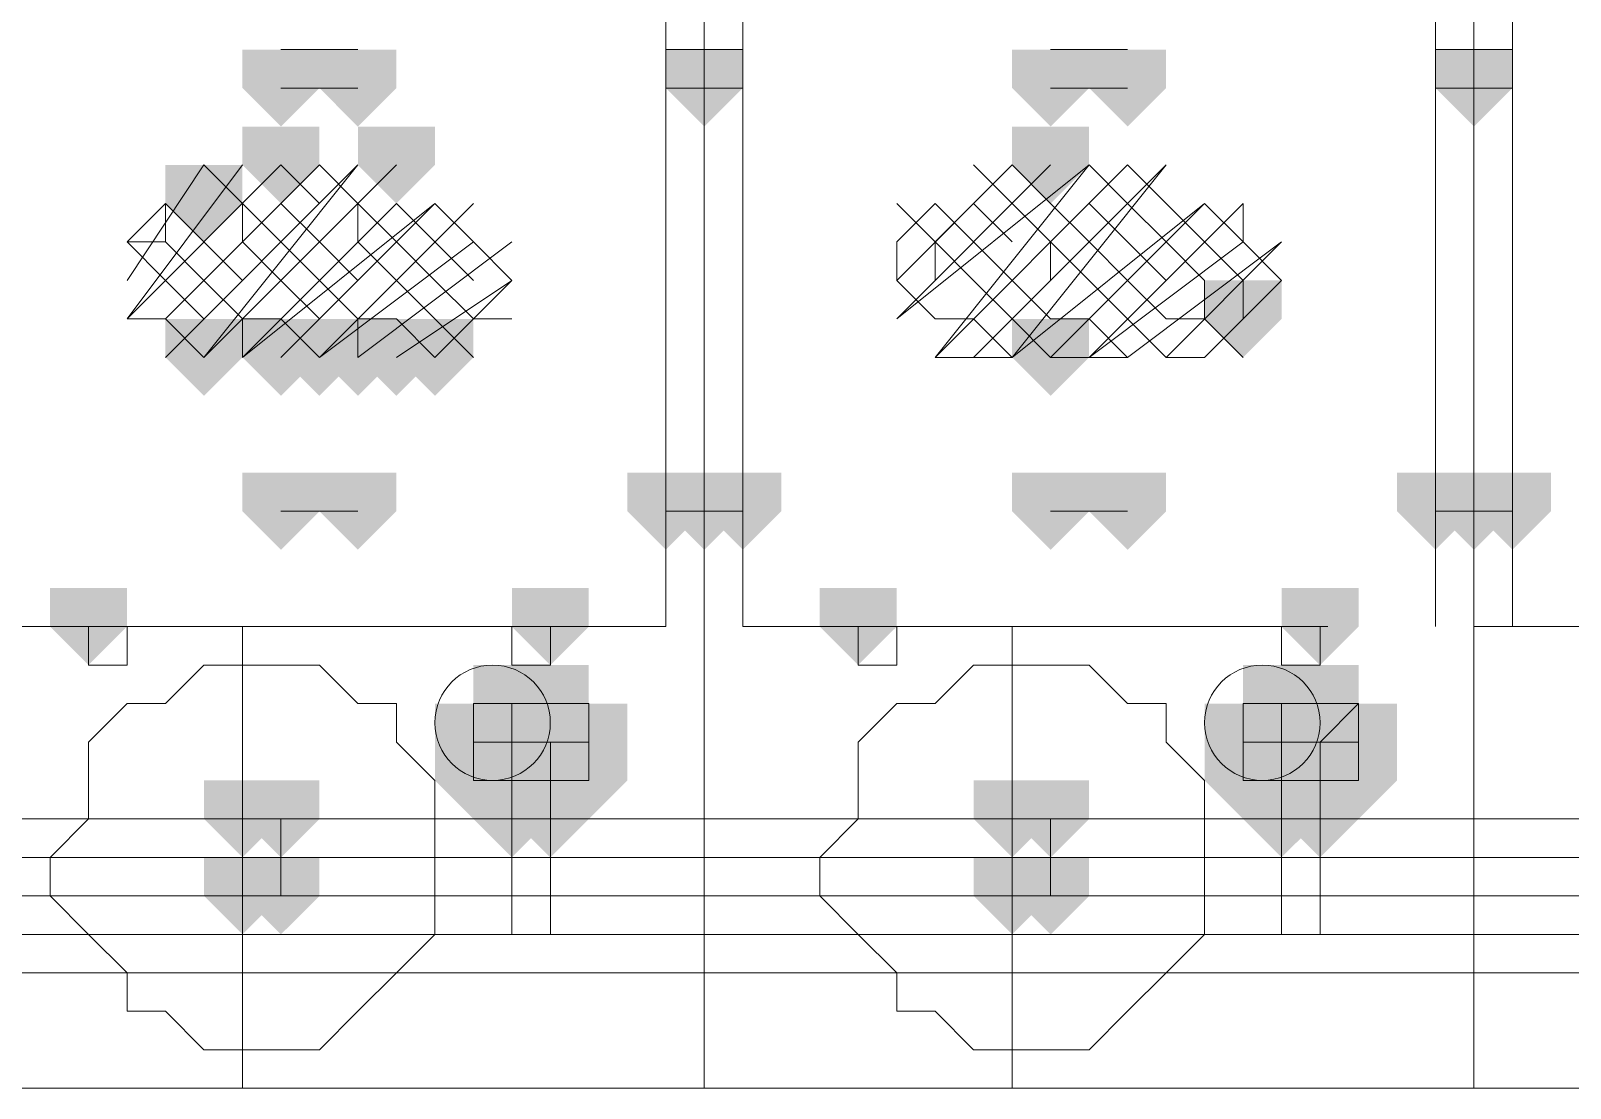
# Model space of a CAD drawing. Header units: millimetres. Extents: x 2315 to 4619, y 1334 to 1897.
# Drawn here: x 3806.066 to 3808.509, y 1525.449 to 1527.128 of the extents above; entities that cross this region are included whole.
import ezdxf

# ---------------------------------------------------------------- set-up
doc = ezdxf.new("R2010")
doc.units = ezdxf.units.MM
doc.linetypes.add('PDF_IMPORT', pattern=[1, 0.8, -0.2])
for name, color, linetype in [('PDF_3中心线层', 1, 'Continuous'), ('PDF_4虚线层', 2, 'Continuous'), ('PDF_5剖面线层', 2, 'Continuous'), ('PDF_剖面线层', 4, 'Continuous'), ('PDF_细实线层', 7, 'Continuous')]:
    doc.layers.add(name, color=color, linetype=linetype)

msp = doc.modelspace()

# ---------------------------------------------------------------- hatches: boundary and pattern name
at = {"layer": 'PDF_3中心线层', "transparency": 33554559}
for points in [[(3807.1349, 1527.0979), (3807.0738, 1527.0979), (3807.0738, 1527.0368), (3807.1349, 1526.9757), (3807.196, 1527.0368), (3807.196, 1527.0979)], [(3807.1349, 1527.0979), (3807.0738, 1527.0979), (3807.0738, 1527.0368), (3807.1349, 1526.9757), (3807.196, 1527.0368), (3807.196, 1527.0979)], [(3808.3565, 1527.0979), (3808.2954, 1527.0979), (3808.2954, 1527.0368), (3808.3565, 1526.9757), (3808.4176, 1527.0368), (3808.4176, 1527.0979)], [(3808.3565, 1527.0979), (3808.2954, 1527.0979), (3808.2954, 1527.0368), (3808.3565, 1526.9757), (3808.4176, 1527.0368), (3808.4176, 1527.0979)], [(3807.1349, 1526.426), (3807.0738, 1526.426), (3807.0738, 1526.3649), (3807.1349, 1526.3038), (3807.196, 1526.3649), (3807.196, 1526.426)], [(3807.1349, 1526.426), (3807.0738, 1526.426), (3807.0738, 1526.3649), (3807.1349, 1526.3038), (3807.196, 1526.3649), (3807.196, 1526.426)], [(3807.1349, 1526.426), (3807.0738, 1526.426), (3807.0738, 1526.3649), (3807.1349, 1526.3038), (3807.196, 1526.3649), (3807.196, 1526.426)], [(3807.1349, 1526.426), (3807.0738, 1526.426), (3807.0738, 1526.3649), (3807.1349, 1526.3038), (3807.196, 1526.3649), (3807.196, 1526.426)], [(3808.3565, 1526.426), (3808.2954, 1526.426), (3808.2954, 1526.3649), (3808.3565, 1526.3038), (3808.4176, 1526.3649), (3808.4176, 1526.426)], [(3808.3565, 1526.426), (3808.2954, 1526.426), (3808.2954, 1526.3649), (3808.3565, 1526.3038), (3808.4176, 1526.3649), (3808.4176, 1526.426)], [(3808.3565, 1526.426), (3808.2954, 1526.426), (3808.2954, 1526.3649), (3808.3565, 1526.3038), (3808.4176, 1526.3649), (3808.4176, 1526.426)], [(3808.3565, 1526.426), (3808.2954, 1526.426), (3808.2954, 1526.3649), (3808.3565, 1526.3038), (3808.4176, 1526.3649), (3808.4176, 1526.426)], [(3806.1576, 1526.2428), (3806.0965, 1526.2428), (3806.0965, 1526.1817), (3806.1576, 1526.1206), (3806.2187, 1526.1817), (3806.2187, 1526.2428)], [(3806.1576, 1526.2428), (3806.0965, 1526.2428), (3806.0965, 1526.1817), (3806.1576, 1526.1206), (3806.2187, 1526.1817), (3806.2187, 1526.2428)], [(3806.1576, 1526.2428), (3806.0965, 1526.2428), (3806.0965, 1526.1817), (3806.1576, 1526.1206), (3806.2187, 1526.1817), (3806.2187, 1526.2428)], [(3806.1576, 1526.2428), (3806.0965, 1526.2428), (3806.0965, 1526.1817), (3806.1576, 1526.1206), (3806.2187, 1526.1817), (3806.2187, 1526.2428)], [(3806.8906, 1526.2428), (3806.8295, 1526.2428), (3806.8295, 1526.1817), (3806.8906, 1526.1206), (3806.9516, 1526.1817), (3806.9516, 1526.2428)], [(3806.8906, 1526.2428), (3806.8295, 1526.2428), (3806.8295, 1526.1817), (3806.8906, 1526.1206), (3806.9516, 1526.1817), (3806.9516, 1526.2428)], [(3806.8906, 1526.2428), (3806.8295, 1526.2428), (3806.8295, 1526.1817), (3806.8906, 1526.1206), (3806.9516, 1526.1817), (3806.9516, 1526.2428)], [(3806.8906, 1526.2428), (3806.8295, 1526.2428), (3806.8295, 1526.1817), (3806.8906, 1526.1206), (3806.9516, 1526.1817), (3806.9516, 1526.2428)], [(3807.3792, 1526.2428), (3807.3181, 1526.2428), (3807.3181, 1526.1817), (3807.3792, 1526.1206), (3807.4403, 1526.1817), (3807.4403, 1526.2428)], [(3807.3792, 1526.2428), (3807.3181, 1526.2428), (3807.3181, 1526.1817), (3807.3792, 1526.1206), (3807.4403, 1526.1817), (3807.4403, 1526.2428)], [(3807.3792, 1526.2428), (3807.3181, 1526.2428), (3807.3181, 1526.1817), (3807.3792, 1526.1206), (3807.4403, 1526.1817), (3807.4403, 1526.2428)], [(3807.3792, 1526.2428), (3807.3181, 1526.2428), (3807.3181, 1526.1817), (3807.3792, 1526.1206), (3807.4403, 1526.1817), (3807.4403, 1526.2428)], [(3808.1122, 1526.2428), (3808.0511, 1526.2428), (3808.0511, 1526.1817), (3808.1122, 1526.1206), (3808.1733, 1526.1817), (3808.1733, 1526.2428)], [(3808.1122, 1526.2428), (3808.0511, 1526.2428), (3808.0511, 1526.1817), (3808.1122, 1526.1206), (3808.1733, 1526.1817), (3808.1733, 1526.2428)], [(3808.1122, 1526.2428), (3808.0511, 1526.2428), (3808.0511, 1526.1817), (3808.1122, 1526.1206), (3808.1733, 1526.1817), (3808.1733, 1526.2428)], [(3808.1122, 1526.2428), (3808.0511, 1526.2428), (3808.0511, 1526.1817), (3808.1122, 1526.1206), (3808.1733, 1526.1817), (3808.1733, 1526.2428)]]:
    msp.add_hatch(color=256, dxfattribs=at).paths.add_polyline_path(points)
at = {"layer": 'PDF_4虚线层', "transparency": 33554559}
for points in [[(3806.8295, 1526.0595), (3806.7684, 1526.0595), (3806.7684, 1525.9984), (3806.8295, 1525.9374), (3806.8906, 1525.9984), (3806.8906, 1526.0595)], [(3808.0511, 1526.0595), (3807.99, 1526.0595), (3807.99, 1525.9984), (3808.0511, 1525.9374), (3808.1122, 1525.9984), (3808.1122, 1526.0595)]]:
    msp.add_hatch(color=256, dxfattribs=at).paths.add_polyline_path(points)
at = {"layer": 'PDF_5剖面线层', "transparency": 33554559}
for points in [[(3806.463, 1526.9757), (3806.4019, 1526.9757), (3806.4019, 1526.9147), (3806.463, 1526.8536), (3806.5241, 1526.9147), (3806.5241, 1526.9757)], [(3806.6462, 1526.9757), (3806.5851, 1526.9757), (3806.5851, 1526.9147), (3806.6462, 1526.8536), (3806.7073, 1526.9147), (3806.7073, 1526.9757)], [(3807.6846, 1526.9757), (3807.6235, 1526.9757), (3807.6235, 1526.9147), (3807.6846, 1526.8536), (3807.7457, 1526.9147), (3807.7457, 1526.9757)], [(3806.3408, 1526.9147), (3806.2797, 1526.9147), (3806.2797, 1526.8536), (3806.3408, 1526.7925), (3806.4019, 1526.8536), (3806.4019, 1526.9147)], [(3807.99, 1526.7314), (3807.9289, 1526.7314), (3807.9289, 1526.6703), (3807.99, 1526.6092), (3808.0511, 1526.6703), (3808.0511, 1526.7314)], [(3806.3408, 1526.6703), (3806.2797, 1526.6703), (3806.2797, 1526.6092), (3806.3408, 1526.5482), (3806.4019, 1526.6092), (3806.4019, 1526.6703)], [(3806.463, 1526.6703), (3806.4019, 1526.6703), (3806.4019, 1526.6092), (3806.463, 1526.5482), (3806.5241, 1526.6092), (3806.5241, 1526.6703)], [(3806.5241, 1526.6703), (3806.463, 1526.6703), (3806.463, 1526.6092), (3806.5241, 1526.5482), (3806.5851, 1526.6092), (3806.5851, 1526.6703)], [(3806.5851, 1526.6703), (3806.5241, 1526.6703), (3806.5241, 1526.6092), (3806.5851, 1526.5482), (3806.6462, 1526.6092), (3806.6462, 1526.6703)], [(3806.6462, 1526.6703), (3806.5851, 1526.6703), (3806.5851, 1526.6092), (3806.6462, 1526.5482), (3806.7073, 1526.6092), (3806.7073, 1526.6703)], [(3806.7073, 1526.6703), (3806.6462, 1526.6703), (3806.6462, 1526.6092), (3806.7073, 1526.5482), (3806.7684, 1526.6092), (3806.7684, 1526.6703)], [(3807.6846, 1526.6703), (3807.6235, 1526.6703), (3807.6235, 1526.6092), (3807.6846, 1526.5482), (3807.7457, 1526.6092), (3807.7457, 1526.6703)]]:
    msp.add_hatch(color=256, dxfattribs=at).paths.add_polyline_path(points)
at = {"layer": 'PDF_细实线层', "transparency": 33554559}
for points in [[(3806.463, 1527.0979), (3806.4019, 1527.0979), (3806.4019, 1527.0368), (3806.463, 1526.9757), (3806.5241, 1527.0368), (3806.5241, 1527.0979)], [(3806.5851, 1527.0979), (3806.5241, 1527.0979), (3806.5241, 1527.0368), (3806.5851, 1526.9757), (3806.6462, 1527.0368), (3806.6462, 1527.0979)], [(3807.1349, 1527.0979), (3807.0738, 1527.0979), (3807.0738, 1527.0368), (3807.1349, 1526.9757), (3807.196, 1527.0368), (3807.196, 1527.0979)], [(3807.6846, 1527.0979), (3807.6235, 1527.0979), (3807.6235, 1527.0368), (3807.6846, 1526.9757), (3807.7457, 1527.0368), (3807.7457, 1527.0979)], [(3807.8068, 1527.0979), (3807.7457, 1527.0979), (3807.7457, 1527.0368), (3807.8068, 1526.9757), (3807.8679, 1527.0368), (3807.8679, 1527.0979)], [(3808.3565, 1527.0979), (3808.2954, 1527.0979), (3808.2954, 1527.0368), (3808.3565, 1526.9757), (3808.4176, 1527.0368), (3808.4176, 1527.0979)], [(3806.463, 1526.426), (3806.4019, 1526.426), (3806.4019, 1526.3649), (3806.463, 1526.3038), (3806.5241, 1526.3649), (3806.5241, 1526.426)], [(3806.5851, 1526.426), (3806.5241, 1526.426), (3806.5241, 1526.3649), (3806.5851, 1526.3038), (3806.6462, 1526.3649), (3806.6462, 1526.426)], [(3807.0738, 1526.426), (3807.0127, 1526.426), (3807.0127, 1526.3649), (3807.0738, 1526.3038), (3807.1349, 1526.3649), (3807.1349, 1526.426)], [(3807.0738, 1526.426), (3807.0127, 1526.426), (3807.0127, 1526.3649), (3807.0738, 1526.3038), (3807.1349, 1526.3649), (3807.1349, 1526.426)], [(3807.1349, 1526.426), (3807.0738, 1526.426), (3807.0738, 1526.3649), (3807.1349, 1526.3038), (3807.196, 1526.3649), (3807.196, 1526.426)], [(3807.196, 1526.426), (3807.1349, 1526.426), (3807.1349, 1526.3649), (3807.196, 1526.3038), (3807.257, 1526.3649), (3807.257, 1526.426)], [(3807.196, 1526.426), (3807.1349, 1526.426), (3807.1349, 1526.3649), (3807.196, 1526.3038), (3807.257, 1526.3649), (3807.257, 1526.426)], [(3807.6846, 1526.426), (3807.6235, 1526.426), (3807.6235, 1526.3649), (3807.6846, 1526.3038), (3807.7457, 1526.3649), (3807.7457, 1526.426)], [(3807.8068, 1526.426), (3807.7457, 1526.426), (3807.7457, 1526.3649), (3807.8068, 1526.3038), (3807.8679, 1526.3649), (3807.8679, 1526.426)], [(3808.2954, 1526.426), (3808.2343, 1526.426), (3808.2343, 1526.3649), (3808.2954, 1526.3038), (3808.3565, 1526.3649), (3808.3565, 1526.426)], [(3808.2954, 1526.426), (3808.2343, 1526.426), (3808.2343, 1526.3649), (3808.2954, 1526.3038), (3808.3565, 1526.3649), (3808.3565, 1526.426)], [(3808.3565, 1526.426), (3808.2954, 1526.426), (3808.2954, 1526.3649), (3808.3565, 1526.3038), (3808.4176, 1526.3649), (3808.4176, 1526.426)], [(3808.4176, 1526.426), (3808.3565, 1526.426), (3808.3565, 1526.3649), (3808.4176, 1526.3038), (3808.4787, 1526.3649), (3808.4787, 1526.426)], [(3808.4176, 1526.426), (3808.3565, 1526.426), (3808.3565, 1526.3649), (3808.4176, 1526.3038), (3808.4787, 1526.3649), (3808.4787, 1526.426)], [(3806.1576, 1526.2428), (3806.0965, 1526.2428), (3806.0965, 1526.1817), (3806.1576, 1526.1206), (3806.2187, 1526.1817), (3806.2187, 1526.2428)], [(3806.8906, 1526.2428), (3806.8295, 1526.2428), (3806.8295, 1526.1817), (3806.8906, 1526.1206), (3806.9516, 1526.1817), (3806.9516, 1526.2428)], [(3807.3792, 1526.2428), (3807.3181, 1526.2428), (3807.3181, 1526.1817), (3807.3792, 1526.1206), (3807.4403, 1526.1817), (3807.4403, 1526.2428)], [(3808.1122, 1526.2428), (3808.0511, 1526.2428), (3808.0511, 1526.1817), (3808.1122, 1526.1206), (3808.1733, 1526.1817), (3808.1733, 1526.2428)], [(3806.8295, 1526.1206), (3806.7684, 1526.1206), (3806.7684, 1526.0595), (3806.8295, 1525.9984), (3806.8906, 1526.0595), (3806.8906, 1526.1206)], [(3806.8295, 1526.1206), (3806.7684, 1526.1206), (3806.7684, 1526.0595), (3806.8295, 1525.9984), (3806.8906, 1526.0595), (3806.8906, 1526.1206)], [(3806.8295, 1526.1206), (3806.7684, 1526.1206), (3806.7684, 1526.0595), (3806.8295, 1525.9984), (3806.8906, 1526.0595), (3806.8906, 1526.1206)], [(3806.8295, 1526.1206), (3806.7684, 1526.1206), (3806.7684, 1526.0595), (3806.8295, 1525.9984), (3806.8906, 1526.0595), (3806.8906, 1526.1206)], [(3806.8906, 1526.1206), (3806.8295, 1526.1206), (3806.8295, 1526.0595), (3806.8906, 1525.9984), (3806.9516, 1526.0595), (3806.9516, 1526.1206)], [(3808.0511, 1526.1206), (3807.99, 1526.1206), (3807.99, 1526.0595), (3808.0511, 1525.9984), (3808.1122, 1526.0595), (3808.1122, 1526.1206)], [(3808.0511, 1526.1206), (3807.99, 1526.1206), (3807.99, 1526.0595), (3808.0511, 1525.9984), (3808.1122, 1526.0595), (3808.1122, 1526.1206)], [(3808.0511, 1526.1206), (3807.99, 1526.1206), (3807.99, 1526.0595), (3808.0511, 1525.9984), (3808.1122, 1526.0595), (3808.1122, 1526.1206)], [(3808.0511, 1526.1206), (3807.99, 1526.1206), (3807.99, 1526.0595), (3808.0511, 1525.9984), (3808.1122, 1526.0595), (3808.1122, 1526.1206)], [(3808.1122, 1526.1206), (3808.0511, 1526.1206), (3808.0511, 1526.0595), (3808.1122, 1525.9984), (3808.1733, 1526.0595), (3808.1733, 1526.1206)], [(3806.7684, 1526.0595), (3806.7073, 1526.0595), (3806.7073, 1525.9984), (3806.7684, 1525.9374), (3806.8295, 1525.9984), (3806.8295, 1526.0595)], [(3806.7684, 1526.0595), (3806.7073, 1526.0595), (3806.7073, 1525.9984), (3806.7684, 1525.9374), (3806.8295, 1525.9984), (3806.8295, 1526.0595)], [(3806.7684, 1526.0595), (3806.7073, 1526.0595), (3806.7073, 1525.9984), (3806.7684, 1525.9374), (3806.8295, 1525.9984), (3806.8295, 1526.0595)], [(3806.7684, 1526.0595), (3806.7073, 1526.0595), (3806.7073, 1525.9984), (3806.7684, 1525.9374), (3806.8295, 1525.9984), (3806.8295, 1526.0595)], [(3806.7684, 1526.0595), (3806.7073, 1526.0595), (3806.7073, 1525.9984), (3806.7684, 1525.9374), (3806.8295, 1525.9984), (3806.8295, 1526.0595)], [(3806.8295, 1526.0595), (3806.7684, 1526.0595), (3806.7684, 1525.9984), (3806.8295, 1525.9374), (3806.8906, 1525.9984), (3806.8906, 1526.0595)], [(3806.8295, 1526.0595), (3806.7684, 1526.0595), (3806.7684, 1525.9984), (3806.8295, 1525.9374), (3806.8906, 1525.9984), (3806.8906, 1526.0595)], [(3806.8295, 1526.0595), (3806.7684, 1526.0595), (3806.7684, 1525.9984), (3806.8295, 1525.9374), (3806.8906, 1525.9984), (3806.8906, 1526.0595)], [(3806.8295, 1526.0595), (3806.7684, 1526.0595), (3806.7684, 1525.9984), (3806.8295, 1525.9374), (3806.8906, 1525.9984), (3806.8906, 1526.0595)], [(3806.8906, 1526.0595), (3806.8295, 1526.0595), (3806.8295, 1525.9984), (3806.8906, 1525.9374), (3806.9516, 1525.9984), (3806.9516, 1526.0595)], [(3806.9516, 1526.0595), (3806.8906, 1526.0595), (3806.8906, 1525.9984), (3806.9516, 1525.9374), (3807.0127, 1525.9984), (3807.0127, 1526.0595)], [(3806.9516, 1526.0595), (3806.8906, 1526.0595), (3806.8906, 1525.9984), (3806.9516, 1525.9374), (3807.0127, 1525.9984), (3807.0127, 1526.0595)], [(3806.9516, 1526.0595), (3806.8906, 1526.0595), (3806.8906, 1525.9984), (3806.9516, 1525.9374), (3807.0127, 1525.9984), (3807.0127, 1526.0595)], [(3806.9516, 1526.0595), (3806.8906, 1526.0595), (3806.8906, 1525.9984), (3806.9516, 1525.9374), (3807.0127, 1525.9984), (3807.0127, 1526.0595)], [(3806.9516, 1526.0595), (3806.8906, 1526.0595), (3806.8906, 1525.9984), (3806.9516, 1525.9374), (3807.0127, 1525.9984), (3807.0127, 1526.0595)], [(3807.99, 1526.0595), (3807.9289, 1526.0595), (3807.9289, 1525.9984), (3807.99, 1525.9374), (3808.0511, 1525.9984), (3808.0511, 1526.0595)], [(3807.99, 1526.0595), (3807.9289, 1526.0595), (3807.9289, 1525.9984), (3807.99, 1525.9374), (3808.0511, 1525.9984), (3808.0511, 1526.0595)], [(3807.99, 1526.0595), (3807.9289, 1526.0595), (3807.9289, 1525.9984), (3807.99, 1525.9374), (3808.0511, 1525.9984), (3808.0511, 1526.0595)], [(3807.99, 1526.0595), (3807.9289, 1526.0595), (3807.9289, 1525.9984), (3807.99, 1525.9374), (3808.0511, 1525.9984), (3808.0511, 1526.0595)], [(3807.99, 1526.0595), (3807.9289, 1526.0595), (3807.9289, 1525.9984), (3807.99, 1525.9374), (3808.0511, 1525.9984), (3808.0511, 1526.0595)], [(3808.0511, 1526.0595), (3807.99, 1526.0595), (3807.99, 1525.9984), (3808.0511, 1525.9374), (3808.1122, 1525.9984), (3808.1122, 1526.0595)], [(3808.0511, 1526.0595), (3807.99, 1526.0595), (3807.99, 1525.9984), (3808.0511, 1525.9374), (3808.1122, 1525.9984), (3808.1122, 1526.0595)], [(3808.0511, 1526.0595), (3807.99, 1526.0595), (3807.99, 1525.9984), (3808.0511, 1525.9374), (3808.1122, 1525.9984), (3808.1122, 1526.0595)], [(3808.0511, 1526.0595), (3807.99, 1526.0595), (3807.99, 1525.9984), (3808.0511, 1525.9374), (3808.1122, 1525.9984), (3808.1122, 1526.0595)], [(3808.1122, 1526.0595), (3808.0511, 1526.0595), (3808.0511, 1525.9984), (3808.1122, 1525.9374), (3808.1733, 1525.9984), (3808.1733, 1526.0595)], [(3808.1122, 1526.0595), (3808.0511, 1526.0595), (3808.0511, 1525.9984), (3808.1122, 1525.9374), (3808.1733, 1525.9984), (3808.1733, 1526.0595)], [(3808.1733, 1526.0595), (3808.1122, 1526.0595), (3808.1122, 1525.9984), (3808.1733, 1525.9374), (3808.2343, 1525.9984), (3808.2343, 1526.0595)], [(3808.1733, 1526.0595), (3808.1122, 1526.0595), (3808.1122, 1525.9984), (3808.1733, 1525.9374), (3808.2343, 1525.9984), (3808.2343, 1526.0595)], [(3808.1733, 1526.0595), (3808.1122, 1526.0595), (3808.1122, 1525.9984), (3808.1733, 1525.9374), (3808.2343, 1525.9984), (3808.2343, 1526.0595)], [(3806.7684, 1525.9984), (3806.7073, 1525.9984), (3806.7073, 1525.9374), (3806.7684, 1525.8763), (3806.8295, 1525.9374), (3806.8295, 1525.9984)], [(3806.7684, 1525.9984), (3806.7073, 1525.9984), (3806.7073, 1525.9374), (3806.7684, 1525.8763), (3806.8295, 1525.9374), (3806.8295, 1525.9984)], [(3806.7684, 1525.9984), (3806.7073, 1525.9984), (3806.7073, 1525.9374), (3806.7684, 1525.8763), (3806.8295, 1525.9374), (3806.8295, 1525.9984)], [(3806.7684, 1525.9984), (3806.7073, 1525.9984), (3806.7073, 1525.9374), (3806.7684, 1525.8763), (3806.8295, 1525.9374), (3806.8295, 1525.9984)], [(3806.7684, 1525.9984), (3806.7073, 1525.9984), (3806.7073, 1525.9374), (3806.7684, 1525.8763), (3806.8295, 1525.9374), (3806.8295, 1525.9984)], [(3806.7684, 1525.9984), (3806.7073, 1525.9984), (3806.7073, 1525.9374), (3806.7684, 1525.8763), (3806.8295, 1525.9374), (3806.8295, 1525.9984)], [(3806.7684, 1525.9984), (3806.7073, 1525.9984), (3806.7073, 1525.9374), (3806.7684, 1525.8763), (3806.8295, 1525.9374), (3806.8295, 1525.9984)], [(3806.8295, 1525.9984), (3806.7684, 1525.9984), (3806.7684, 1525.9374), (3806.8295, 1525.8763), (3806.8906, 1525.9374), (3806.8906, 1525.9984)], [(3806.8295, 1525.9984), (3806.7684, 1525.9984), (3806.7684, 1525.9374), (3806.8295, 1525.8763), (3806.8906, 1525.9374), (3806.8906, 1525.9984)], [(3806.8295, 1525.9984), (3806.7684, 1525.9984), (3806.7684, 1525.9374), (3806.8295, 1525.8763), (3806.8906, 1525.9374), (3806.8906, 1525.9984)], [(3806.8906, 1525.9984), (3806.8295, 1525.9984), (3806.8295, 1525.9374), (3806.8906, 1525.8763), (3806.9516, 1525.9374), (3806.9516, 1525.9984)], [(3806.9516, 1525.9984), (3806.8906, 1525.9984), (3806.8906, 1525.9374), (3806.9516, 1525.8763), (3807.0127, 1525.9374), (3807.0127, 1525.9984)], [(3806.9516, 1525.9984), (3806.8906, 1525.9984), (3806.8906, 1525.9374), (3806.9516, 1525.8763), (3807.0127, 1525.9374), (3807.0127, 1525.9984)], [(3806.9516, 1525.9984), (3806.8906, 1525.9984), (3806.8906, 1525.9374), (3806.9516, 1525.8763), (3807.0127, 1525.9374), (3807.0127, 1525.9984)], [(3806.9516, 1525.9984), (3806.8906, 1525.9984), (3806.8906, 1525.9374), (3806.9516, 1525.8763), (3807.0127, 1525.9374), (3807.0127, 1525.9984)], [(3806.9516, 1525.9984), (3806.8906, 1525.9984), (3806.8906, 1525.9374), (3806.9516, 1525.8763), (3807.0127, 1525.9374), (3807.0127, 1525.9984)], [(3806.9516, 1525.9984), (3806.8906, 1525.9984), (3806.8906, 1525.9374), (3806.9516, 1525.8763), (3807.0127, 1525.9374), (3807.0127, 1525.9984)], [(3806.9516, 1525.9984), (3806.8906, 1525.9984), (3806.8906, 1525.9374), (3806.9516, 1525.8763), (3807.0127, 1525.9374), (3807.0127, 1525.9984)], [(3807.99, 1525.9984), (3807.9289, 1525.9984), (3807.9289, 1525.9374), (3807.99, 1525.8763), (3808.0511, 1525.9374), (3808.0511, 1525.9984)], [(3807.99, 1525.9984), (3807.9289, 1525.9984), (3807.9289, 1525.9374), (3807.99, 1525.8763), (3808.0511, 1525.9374), (3808.0511, 1525.9984)], [(3807.99, 1525.9984), (3807.9289, 1525.9984), (3807.9289, 1525.9374), (3807.99, 1525.8763), (3808.0511, 1525.9374), (3808.0511, 1525.9984)], [(3807.99, 1525.9984), (3807.9289, 1525.9984), (3807.9289, 1525.9374), (3807.99, 1525.8763), (3808.0511, 1525.9374), (3808.0511, 1525.9984)], [(3807.99, 1525.9984), (3807.9289, 1525.9984), (3807.9289, 1525.9374), (3807.99, 1525.8763), (3808.0511, 1525.9374), (3808.0511, 1525.9984)], [(3807.99, 1525.9984), (3807.9289, 1525.9984), (3807.9289, 1525.9374), (3807.99, 1525.8763), (3808.0511, 1525.9374), (3808.0511, 1525.9984)], [(3807.99, 1525.9984), (3807.9289, 1525.9984), (3807.9289, 1525.9374), (3807.99, 1525.8763), (3808.0511, 1525.9374), (3808.0511, 1525.9984)], [(3808.0511, 1525.9984), (3807.99, 1525.9984), (3807.99, 1525.9374), (3808.0511, 1525.8763), (3808.1122, 1525.9374), (3808.1122, 1525.9984)], [(3808.0511, 1525.9984), (3807.99, 1525.9984), (3807.99, 1525.9374), (3808.0511, 1525.8763), (3808.1122, 1525.9374), (3808.1122, 1525.9984)], [(3808.0511, 1525.9984), (3807.99, 1525.9984), (3807.99, 1525.9374), (3808.0511, 1525.8763), (3808.1122, 1525.9374), (3808.1122, 1525.9984)], [(3808.1122, 1525.9984), (3808.0511, 1525.9984), (3808.0511, 1525.9374), (3808.1122, 1525.8763), (3808.1733, 1525.9374), (3808.1733, 1525.9984)], [(3808.1122, 1525.9984), (3808.0511, 1525.9984), (3808.0511, 1525.9374), (3808.1122, 1525.8763), (3808.1733, 1525.9374), (3808.1733, 1525.9984)], [(3808.1733, 1525.9984), (3808.1122, 1525.9984), (3808.1122, 1525.9374), (3808.1733, 1525.8763), (3808.2343, 1525.9374), (3808.2343, 1525.9984)], [(3808.1733, 1525.9984), (3808.1122, 1525.9984), (3808.1122, 1525.9374), (3808.1733, 1525.8763), (3808.2343, 1525.9374), (3808.2343, 1525.9984)], [(3808.1733, 1525.9984), (3808.1122, 1525.9984), (3808.1122, 1525.9374), (3808.1733, 1525.8763), (3808.2343, 1525.9374), (3808.2343, 1525.9984)], [(3808.1733, 1525.9984), (3808.1122, 1525.9984), (3808.1122, 1525.9374), (3808.1733, 1525.8763), (3808.2343, 1525.9374), (3808.2343, 1525.9984)], [(3806.4019, 1525.9374), (3806.3408, 1525.9374), (3806.3408, 1525.8763), (3806.4019, 1525.8152), (3806.463, 1525.8763), (3806.463, 1525.9374)], [(3806.463, 1525.9374), (3806.4019, 1525.9374), (3806.4019, 1525.8763), (3806.463, 1525.8152), (3806.5241, 1525.8763), (3806.5241, 1525.9374)], [(3806.8295, 1525.9374), (3806.7684, 1525.9374), (3806.7684, 1525.8763), (3806.8295, 1525.8152), (3806.8906, 1525.8763), (3806.8906, 1525.9374)], [(3806.8295, 1525.9374), (3806.7684, 1525.9374), (3806.7684, 1525.8763), (3806.8295, 1525.8152), (3806.8906, 1525.8763), (3806.8906, 1525.9374)], [(3806.8295, 1525.9374), (3806.7684, 1525.9374), (3806.7684, 1525.8763), (3806.8295, 1525.8152), (3806.8906, 1525.8763), (3806.8906, 1525.9374)], [(3806.8906, 1525.9374), (3806.8295, 1525.9374), (3806.8295, 1525.8763), (3806.8906, 1525.8152), (3806.9516, 1525.8763), (3806.9516, 1525.9374)], [(3807.6235, 1525.9374), (3807.5624, 1525.9374), (3807.5624, 1525.8763), (3807.6235, 1525.8152), (3807.6846, 1525.8763), (3807.6846, 1525.9374)], [(3807.6846, 1525.9374), (3807.6235, 1525.9374), (3807.6235, 1525.8763), (3807.6846, 1525.8152), (3807.7457, 1525.8763), (3807.7457, 1525.9374)], [(3808.0511, 1525.9374), (3807.99, 1525.9374), (3807.99, 1525.8763), (3808.0511, 1525.8152), (3808.1122, 1525.8763), (3808.1122, 1525.9374)], [(3808.0511, 1525.9374), (3807.99, 1525.9374), (3807.99, 1525.8763), (3808.0511, 1525.8152), (3808.1122, 1525.8763), (3808.1122, 1525.9374)], [(3808.0511, 1525.9374), (3807.99, 1525.9374), (3807.99, 1525.8763), (3808.0511, 1525.8152), (3808.1122, 1525.8763), (3808.1122, 1525.9374)], [(3808.1122, 1525.9374), (3808.0511, 1525.9374), (3808.0511, 1525.8763), (3808.1122, 1525.8152), (3808.1733, 1525.8763), (3808.1733, 1525.9374)], [(3806.4019, 1525.8152), (3806.3408, 1525.8152), (3806.3408, 1525.7541), (3806.4019, 1525.693), (3806.463, 1525.7541), (3806.463, 1525.8152)], [(3806.463, 1525.8152), (3806.4019, 1525.8152), (3806.4019, 1525.7541), (3806.463, 1525.693), (3806.5241, 1525.7541), (3806.5241, 1525.8152)], [(3807.6235, 1525.8152), (3807.5624, 1525.8152), (3807.5624, 1525.7541), (3807.6235, 1525.693), (3807.6846, 1525.7541), (3807.6846, 1525.8152)], [(3807.6846, 1525.8152), (3807.6235, 1525.8152), (3807.6235, 1525.7541), (3807.6846, 1525.693), (3807.7457, 1525.7541), (3807.7457, 1525.8152)]]:
    msp.add_hatch(color=256, dxfattribs=at).paths.add_polyline_path(points)

# ---------------------------------------------------------------- linework, layer by layer
at = {"layer": 'PDF_3中心线层', "lineweight": 18}
for points in [[(3807.1349, 1527.0979), (3807.1349, 1527.0368)], [(3808.3565, 1527.0979), (3808.3565, 1527.0368)], [(3806.8295, 1526.0595), (3806.7684, 1526.0595), (3806.7684, 1525.9984), (3806.7684, 1525.9374), (3806.8295, 1525.9374), (3806.8295, 1525.8763), (3806.8906, 1525.8763), (3806.8906, 1525.9374), (3806.9516, 1525.9374), (3806.9516, 1525.9984), (3806.9516, 1526.0595), (3806.8906, 1526.0595)], [(3808.0511, 1526.0595), (3807.99, 1526.0595), (3807.99, 1525.9984), (3807.99, 1525.9374), (3808.0511, 1525.9374), (3808.0511, 1525.8763), (3808.1122, 1525.8763), (3808.1122, 1525.9374), (3808.1733, 1525.9374), (3808.1733, 1525.9984), (3808.1733, 1526.0595), (3808.1122, 1526.0595)], [(3806.4019, 1525.8763), (3806.463, 1525.8763), (3806.463, 1525.7541), (3806.4019, 1525.7541)], [(3807.6235, 1525.8763), (3807.6846, 1525.8763), (3807.6846, 1525.7541), (3807.6235, 1525.7541)]]:
    msp.add_lwpolyline(points, close=True, dxfattribs=at)
for points in [[(3806.4019, 1526.1817), (3806.4019, 1525.4487)], [(3807.6235, 1526.1817), (3807.6235, 1525.4487)], [(3806.8295, 1526.0595), (3806.8295, 1525.693)], [(3808.0511, 1526.0595), (3808.0511, 1525.693)], [(3806.9516, 1525.9984), (3806.7684, 1525.9984)], [(3808.1733, 1525.9984), (3807.99, 1525.9984)], [(3806.8906, 1525.9374), (3806.8295, 1525.9374)], [(3808.1122, 1525.9374), (3808.0511, 1525.9374)], [(3802.9203, 1525.693), (3810.983, 1525.693), (3811.0441, 1525.693), (3811.1052, 1525.693), (3811.1052, 1525.7541), (3811.1052, 1525.8152)], [(3806.0965, 1525.8152), (3806.7684, 1525.8152)], [(3807.3181, 1525.8152), (3807.99, 1525.8152)]]:
    msp.add_lwpolyline(points, dxfattribs=at)
at = {"layer": 'PDF_4虚线层', "lineweight": 18}
for points in [[(3807.1349, 1528.4417), (3807.1349, 1525.4487)], [(3808.3565, 1528.4417), (3808.3565, 1525.4487)], [(3802.1873, 1525.8763), (3810.8608, 1525.8763)], [(3802.1873, 1525.8152), (3810.8608, 1525.8152)]]:
    msp.add_lwpolyline(points, dxfattribs=at)
for points in [[(3806.4019, 1526.1206), (3806.3408, 1526.1206), (3806.2797, 1526.0595), (3806.2187, 1526.0595), (3806.1576, 1525.9984), (3806.1576, 1525.9374), (3806.1576, 1525.8763), (3806.0965, 1525.8152), (3806.0965, 1525.7541), (3806.1576, 1525.693), (3806.2187, 1525.6319), (3806.2187, 1525.5709), (3806.2797, 1525.5709), (3806.3408, 1525.5098), (3806.4019, 1525.5098), (3806.463, 1525.5098), (3806.5241, 1525.5098), (3806.5851, 1525.5709), (3806.6462, 1525.6319), (3806.7073, 1525.693), (3806.7073, 1525.7541), (3806.7073, 1525.8152), (3806.7073, 1525.8763), (3806.7073, 1525.9374), (3806.6462, 1525.9984), (3806.6462, 1526.0595), (3806.5851, 1526.0595), (3806.5241, 1526.1206), (3806.463, 1526.1206)], [(3807.6235, 1526.1206), (3807.5624, 1526.1206), (3807.5014, 1526.0595), (3807.4403, 1526.0595), (3807.3792, 1525.9984), (3807.3792, 1525.9374), (3807.3792, 1525.8763), (3807.3181, 1525.8152), (3807.3181, 1525.7541), (3807.3792, 1525.693), (3807.4403, 1525.6319), (3807.4403, 1525.5709), (3807.5014, 1525.5709), (3807.5624, 1525.5098), (3807.6235, 1525.5098), (3807.6846, 1525.5098), (3807.7457, 1525.5098), (3807.8068, 1525.5709), (3807.8679, 1525.6319), (3807.9289, 1525.693), (3807.9289, 1525.7541), (3807.9289, 1525.8152), (3807.9289, 1525.8763), (3807.9289, 1525.9374), (3807.8679, 1525.9984), (3807.8679, 1526.0595), (3807.8068, 1526.0595), (3807.7457, 1526.1206), (3807.6846, 1526.1206)]]:
    msp.add_lwpolyline(points, close=True, dxfattribs=at)
at = {"layer": 'PDF_5剖面线层', "lineweight": 13}
for points in [[(3806.2187, 1526.7314), (3806.3408, 1526.9147), (3806.4019, 1526.8536), (3806.4019, 1526.7925), (3806.463, 1526.7314), (3806.5241, 1526.6703)], [(3806.4019, 1526.9147), (3806.2187, 1526.6703), (3806.463, 1526.9147), (3806.5241, 1526.8536)], [(3806.2797, 1526.6703), (3806.5241, 1526.9147), (3806.5851, 1526.8536), (3806.5851, 1526.7925), (3806.6462, 1526.7314), (3806.7073, 1526.6703), (3806.7684, 1526.6092)], [(3806.2797, 1526.6092), (3806.5851, 1526.9147), (3806.3408, 1526.6092), (3806.6462, 1526.9147)], [(3807.6235, 1526.7925), (3807.5624, 1526.8536), (3807.4403, 1526.7314), (3807.6235, 1526.9147), (3807.6846, 1526.8536), (3807.7457, 1526.7925), (3807.8068, 1526.7314), (3807.8679, 1526.6703), (3807.9289, 1526.6703), (3807.99, 1526.6092)], [(3807.6846, 1526.9147), (3807.4403, 1526.6703), (3807.7457, 1526.9147), (3807.5014, 1526.6092), (3807.8068, 1526.9147), (3807.8679, 1526.8536), (3807.9289, 1526.7925), (3807.99, 1526.7314), (3807.99, 1526.6703)], [(3807.5014, 1526.6092), (3807.5624, 1526.6092), (3807.8679, 1526.9147), (3807.6235, 1526.6092), (3807.9289, 1526.8536), (3807.6846, 1526.6092), (3807.6235, 1526.6703), (3807.5624, 1526.7314), (3807.5014, 1526.7925)], [(3807.6846, 1526.7314), (3807.6846, 1526.7925), (3807.6235, 1526.8536), (3807.5624, 1526.9147)], [(3807.9289, 1526.6703), (3807.9289, 1526.7314), (3807.8679, 1526.7925), (3807.8068, 1526.8536), (3807.7457, 1526.9147)], [(3806.3408, 1526.6703), (3806.2797, 1526.7314), (3806.2187, 1526.7925), (3806.2797, 1526.8536), (3806.2797, 1526.7925)], [(3806.4019, 1526.7314), (3806.3408, 1526.7925), (3806.2797, 1526.8536)], [(3806.7684, 1526.7314), (3806.7073, 1526.7925), (3806.6462, 1526.8536), (3806.4019, 1526.6092), (3806.7073, 1526.8536), (3806.463, 1526.6092)], [(3806.4019, 1526.8536), (3806.463, 1526.7925), (3806.5241, 1526.7314), (3806.5851, 1526.6703), (3806.5851, 1526.6092), (3806.8295, 1526.7925)], [(3806.5851, 1526.7314), (3806.5241, 1526.7925), (3806.463, 1526.8536)], [(3806.7684, 1526.8536), (3806.5241, 1526.6092), (3806.7684, 1526.7925), (3806.8295, 1526.7314)], [(3806.8295, 1526.6703), (3806.7684, 1526.6703), (3806.7073, 1526.7314), (3806.6462, 1526.7925), (3806.5851, 1526.8536)], [(3806.7684, 1526.7925), (3806.7073, 1526.8536)], [(3807.5014, 1526.7314), (3807.5014, 1526.7925), (3807.4403, 1526.8536)], [(3807.8068, 1526.6092), (3807.7457, 1526.6703), (3807.6846, 1526.6703), (3807.6235, 1526.7314), (3807.5624, 1526.7925), (3807.5014, 1526.8536), (3807.4403, 1526.7925), (3807.4403, 1526.7314), (3807.5014, 1526.6703), (3807.5624, 1526.6703), (3807.6235, 1526.6092), (3807.5624, 1526.6092)], [(3807.8679, 1526.7314), (3807.8068, 1526.7925), (3807.7457, 1526.8536)], [(3807.8679, 1526.6092), (3807.9289, 1526.6092), (3808.0511, 1526.7314), (3807.99, 1526.7925), (3807.9289, 1526.8536)], [(3806.4019, 1526.6092), (3806.4019, 1526.6703), (3806.3408, 1526.7314), (3806.2797, 1526.7925), (3806.2187, 1526.7925)], [(3807.6846, 1526.6092), (3807.7457, 1526.6092), (3807.8068, 1526.6092), (3808.0511, 1526.7925), (3807.8679, 1526.6092), (3807.8068, 1526.6703), (3807.7457, 1526.7314), (3807.6846, 1526.7925)], [(3806.6462, 1526.6092), (3806.8295, 1526.7314), (3806.7073, 1526.6092), (3806.6462, 1526.6703), (3806.5851, 1526.6703)], [(3806.2187, 1526.6703), (3806.2797, 1526.6703), (3806.3408, 1526.6092)], [(3806.5241, 1526.6092), (3806.463, 1526.6703), (3806.4019, 1526.6703)]]:
    msp.add_lwpolyline(points, dxfattribs=at)
msp.add_lwpolyline([(3807.99, 1526.8536), (3807.7457, 1526.6092), (3807.99, 1526.7925)], close=True, dxfattribs=at)
at = {"layer": 'PDF_剖面线层', "lineweight": 0}
for points in [[(3806.8295, 1526.0595), (3806.8295, 1526.0595)], [(3808.0511, 1526.0595), (3808.0511, 1526.0595)], [(3806.7684, 1525.9984), (3806.7684, 1525.9984)], [(3806.9516, 1525.9984), (3806.9516, 1525.9984)], [(3807.99, 1525.9984), (3807.99, 1525.9984)], [(3808.1733, 1525.9984), (3808.1733, 1525.9984)], [(3806.7684, 1525.9374), (3806.7684, 1525.9374)], [(3806.9516, 1525.9374), (3806.9516, 1525.9374)], [(3807.99, 1525.9374), (3807.99, 1525.9374)], [(3808.1733, 1525.9374), (3808.1733, 1525.9374)], [(3806.8295, 1525.8763), (3806.8295, 1525.8763)], [(3808.0511, 1525.8763), (3808.0511, 1525.8763)]]:
    msp.add_lwpolyline(points, dxfattribs=at)
at = {"layer": 'PDF_细实线层', "lineweight": 18}
for points in [[(3810.8608, 1525.6319), (3810.8608, 1525.4487), (3802.1873, 1525.4487), (3802.1873, 1528.4417), (3810.8608, 1528.4417), (3810.8608, 1525.693)], [(3807.196, 1526.1817), (3807.196, 1527.2201), (3808.2954, 1527.2201), (3808.2954, 1526.1817)], [(3808.4176, 1526.1817), (3808.4176, 1527.2201), (3809.517, 1527.2201), (3809.517, 1526.1817)], [(3806.463, 1527.0979), (3806.5851, 1527.0979)], [(3807.6846, 1527.0979), (3807.8068, 1527.0979)], [(3806.5851, 1527.0368), (3806.463, 1527.0368)], [(3807.8068, 1527.0368), (3807.6846, 1527.0368)], [(3806.463, 1526.3649), (3806.5851, 1526.3649), (3806.463, 1526.3649)], [(3807.196, 1526.3649), (3807.0738, 1526.3649), (3807.196, 1526.3649)], [(3807.196, 1526.3649), (3807.0738, 1526.3649), (3807.196, 1526.3649)], [(3807.6846, 1526.3649), (3807.8068, 1526.3649), (3807.6846, 1526.3649)], [(3808.4176, 1526.3649), (3808.2954, 1526.3649), (3808.4176, 1526.3649)], [(3808.4176, 1526.3649), (3808.2954, 1526.3649), (3808.4176, 1526.3649)], [(3806.7684, 1525.9984), (3806.7684, 1526.0595), (3806.7684, 1525.9984)], [(3806.9516, 1525.9984), (3806.9516, 1526.0595), (3806.9516, 1525.9984)], [(3807.99, 1525.9984), (3807.99, 1526.0595), (3807.99, 1525.9984)], [(3806.8295, 1525.9984), (3806.8906, 1525.9984)], [(3808.0511, 1525.9984), (3808.1122, 1525.9984)], [(3806.8295, 1525.9374), (3806.8906, 1525.9374)], [(3808.0511, 1525.9374), (3808.1122, 1525.9374)], [(3810.8608, 1525.8763), (3802.1873, 1525.8763), (3810.8608, 1525.8763)], [(3803.0424, 1525.693), (3806.8295, 1525.693), (3806.8295, 1525.8763), (3806.8906, 1525.8763), (3806.8906, 1525.693), (3808.0511, 1525.693), (3808.0511, 1525.8763), (3808.1122, 1525.8763), (3808.1122, 1525.693), (3809.2727, 1525.693), (3809.2727, 1525.8763), (3809.3338, 1525.8763), (3809.3338, 1525.693), (3810.4943, 1525.693), (3810.4943, 1525.8763), (3810.5554, 1525.8763), (3810.5554, 1525.693), (3810.983, 1525.693), (3810.983, 1525.6319), (3803.0424, 1525.6319)], [(3802.1873, 1525.8152), (3810.8608, 1525.8152)], [(3806.4019, 1525.8152), (3806.4019, 1525.8152)], [(3807.6235, 1525.8152), (3807.6235, 1525.8152)], [(3802.1873, 1525.7541), (3810.8608, 1525.7541)], [(3806.8295, 1525.7541), (3806.8295, 1525.7541)], [(3808.0511, 1525.7541), (3808.0511, 1525.7541)]]:
    msp.add_lwpolyline(points, dxfattribs=at)
for points in [[(3805.9743, 1526.1817), (3807.0738, 1526.1817), (3807.0738, 1527.2201), (3805.9743, 1527.2201)], [(3807.196, 1527.0979), (3807.196, 1527.0368), (3807.0738, 1527.0368), (3807.0738, 1527.0979)], [(3807.196, 1527.0979), (3807.196, 1527.0368), (3807.0738, 1527.0368), (3807.0738, 1527.0979)], [(3808.4176, 1527.0979), (3808.4176, 1527.0368), (3808.2954, 1527.0368), (3808.2954, 1527.0979)], [(3808.4176, 1527.0979), (3808.4176, 1527.0368), (3808.2954, 1527.0368), (3808.2954, 1527.0979)], [(3806.2187, 1526.1206), (3806.2187, 1526.1817), (3806.1576, 1526.1817), (3806.1576, 1526.1206)], [(3806.8295, 1526.1206), (3806.8295, 1526.1817), (3806.8906, 1526.1817), (3806.8906, 1526.1206)], [(3807.4403, 1526.1206), (3807.4403, 1526.1817), (3807.3792, 1526.1817), (3807.3792, 1526.1206)], [(3808.0511, 1526.1206), (3808.0511, 1526.1817), (3808.1122, 1526.1817), (3808.1122, 1526.1206)], [(3806.8295, 1526.0595), (3806.8906, 1526.0595)], [(3808.0511, 1526.0595), (3808.1122, 1526.0595)], [(3808.1122, 1525.9984), (3808.1733, 1525.9984), (3808.1733, 1526.0595)], [(3806.8906, 1525.9374), (3806.8906, 1525.9984), (3806.8295, 1525.9984), (3806.8295, 1525.9374)], [(3808.1122, 1525.9374), (3808.1122, 1525.9984), (3808.0511, 1525.9984), (3808.0511, 1525.9374)], [(3806.8295, 1525.9374), (3806.8295, 1525.8763), (3806.8906, 1525.8763), (3806.8906, 1525.9374)], [(3808.0511, 1525.9374), (3808.0511, 1525.8763), (3808.1122, 1525.8763), (3808.1122, 1525.9374)], [(3808.1122, 1525.9374), (3808.1733, 1525.9374)], [(3806.4019, 1525.8763), (3806.463, 1525.8763), (3806.463, 1525.7541), (3806.4019, 1525.7541)], [(3807.6235, 1525.8763), (3807.6846, 1525.8763), (3807.6846, 1525.7541), (3807.6235, 1525.7541)]]:
    msp.add_lwpolyline(points, close=True, dxfattribs=at)
at = {"layer": 'PDF_细实线层', "linetype": 'PDF_IMPORT', "lineweight": 18, "ltscale": 1.160541}
msp.add_lwpolyline([(3807.196, 1526.1817), (3810.7387, 1526.1817)], dxfattribs=at)
at = {"layer": 'PDF_细实线层', "lineweight": 18}
for centre in [(3806.7989, 1526.029), (3808.0206, 1526.029)]:
    msp.add_circle(centre, 0.0916, dxfattribs=at)

doc.saveas('drawing.dxf')
